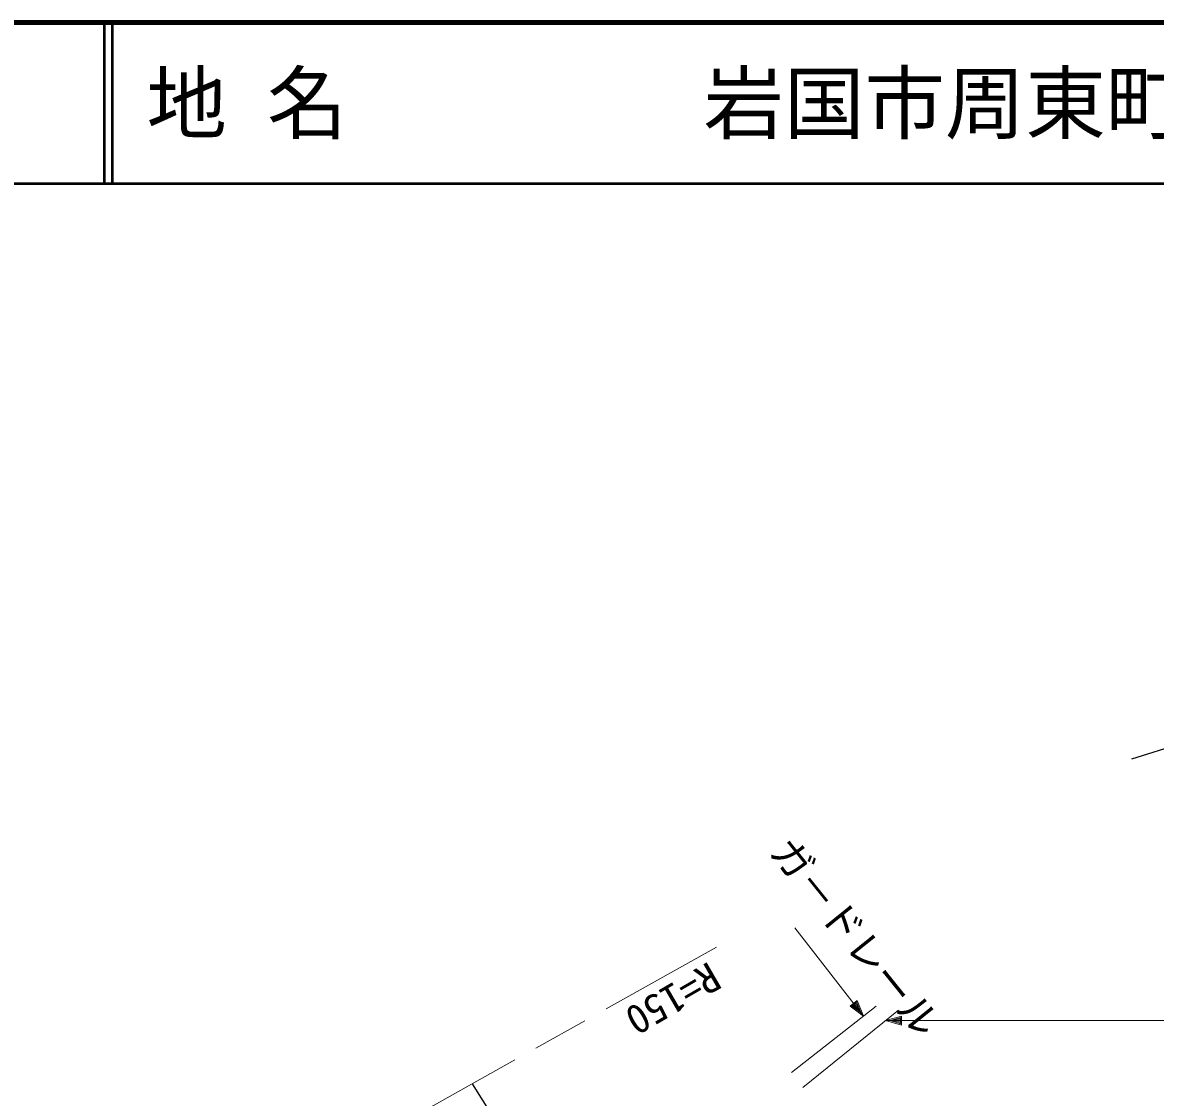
# Model space of a CAD drawing. Units: millimetres, scale not verified. Extents: x 40000 to 680000, y 20000 to 380000.
# Drawn here: x 362682 to 433108, y 313198 to 380000 of the extents above; entities that cross this region are included whole.
import ezdxf
from ezdxf.enums import TextEntityAlignment as Align

# ---------------------------------------------------------------- set-up
doc = ezdxf.new("R2010")
doc.units = ezdxf.units.MM
doc.header["$LTSCALE"] = 1000
doc.linetypes.add('CHAIN', pattern=[18.5, 12, -1.5, 3.5, -1.5])
for name, color, linetype, lineweight in [('M-BGD', 7, 'Continuous', 25), ('M-BMK', 2, 'CHAIN', 13), ('M-BMK-SRVR', 3, 'Continuous', 25), ('M-STR-HTXT', 7, 'Continuous', 13), ('M-TTL', 2, 'Continuous', 140), ('M-TTL-LINE', 7, 'Continuous', 50)]:
    doc.layers.add(name, color=color, linetype=linetype, lineweight=lineweight)
doc.layers.add('M-TTL-TXT', color=7, linetype='Continuous')
doc.styles.add('ＭＳ ゴシック', font='')
doc.styles.get('ＭＳ ゴシック').set_extended_font_data('MS Gothic')

msp = doc.modelspace()

# ---------------------------------------------------------------- linework, layer by layer
at = {"layer": 'M-BGD'}
msp.add_lwpolyline([(390621, 314037), (393184, 309979), (395611, 305907), (396666, 304020), (397806, 302190), (399300, 300127), (400908, 298081), (402195, 296452), (403683, 294747), (405610, 293047), (407638, 291414), (408633, 290788), (409698, 290238), (413851, 288243), (418070, 286338), (420279, 285533), (422430, 284874), (424990, 284459), (427673, 284153), (428872, 284257), (429976, 284453), (431956, 284946)], dxfattribs=at)
at = {"layer": 'M-BMK'}
msp.add_line((382805, 309669), (405819, 322529), dxfattribs=at)
at = {"layer": 'M-BMK-SRVR'}
msp.add_line((431636, 334248), (451688, 340406), dxfattribs=at)
at = {"layer": 'M-STR-HTXT'}
for p, q in [((414962, 318248), (410697, 323732)), ((414127, 318865), (414568, 319211)), ((414215, 318883), (414529, 319130)), ((414302, 318901), (414491, 319049)), ((414491, 319049), (414692, 318596)), ((414529, 319130), (414790, 318469)), ((414568, 319211), (414962, 318248)), ((410495, 314742), (415749, 318865)), ((411197, 313818), (417137, 318617)), ((414962, 318248), (414127, 318865)), ((414790, 318469), (414215, 318883)), ((414692, 318596), (414302, 318901)), ((414390, 318919), (414453, 318968)), ((414544, 318785), (414390, 318919)), ((414453, 318968), (414544, 318785)), ((416334, 317968), (417332, 318249)), ((416334, 317968), (505193, 317968)), ((417332, 317687), (416334, 317968)), ((416614, 317968), (417292, 318169)), ((417292, 317768), (416614, 317968)), ((416773, 317968), (417253, 318089)), ((417253, 317848), (416773, 317968)), ((417013, 317968), (417213, 318008)), ((417213, 317928), (417013, 317968)), ((417213, 318008), (417213, 317928)), ((417253, 318089), (417253, 317848)), ((417292, 318169), (417292, 317768)), ((417332, 318249), (417332, 317687))]:
    msp.add_line(p, q, dxfattribs=at)
at = {"layer": 'M-TTL'}
msp.add_line((680000, 380000), (40000, 380000), dxfattribs=at)
at = {"layer": 'M-TTL-LINE'}
for p, q in [((367750, 380000), (367750, 370000)), ((368250, 380000), (368250, 370000)), ((40000, 370000), (680000, 370000))]:
    msp.add_line(p, q, dxfattribs=at)

# ---------------------------------------------------------------- texts
at = {"layer": 'M-STR-HTXT', "style": 'ＭＳ ゴシック'}
for s, rotation, p in [('ガ－ドレール', 308.875, (408615, 328084)), ('R=150', 210.111, (405083, 322153))]:
    msp.add_text(s, height=1833, rotation=rotation, dxfattribs=at).set_placement(p, align=Align.BOTTOM_LEFT)
at = {"layer": 'M-TTL-TXT', "style": 'ＭＳ ゴシック'}
for s, p in [('地 名', (370380, 375000)), ('岩国市周東町獺越魚切', (405024, 375000))]:
    msp.add_text(s, height=3666, dxfattribs=at).set_placement(p, align=Align.MIDDLE_LEFT)

doc.saveas('drawing.dxf')
